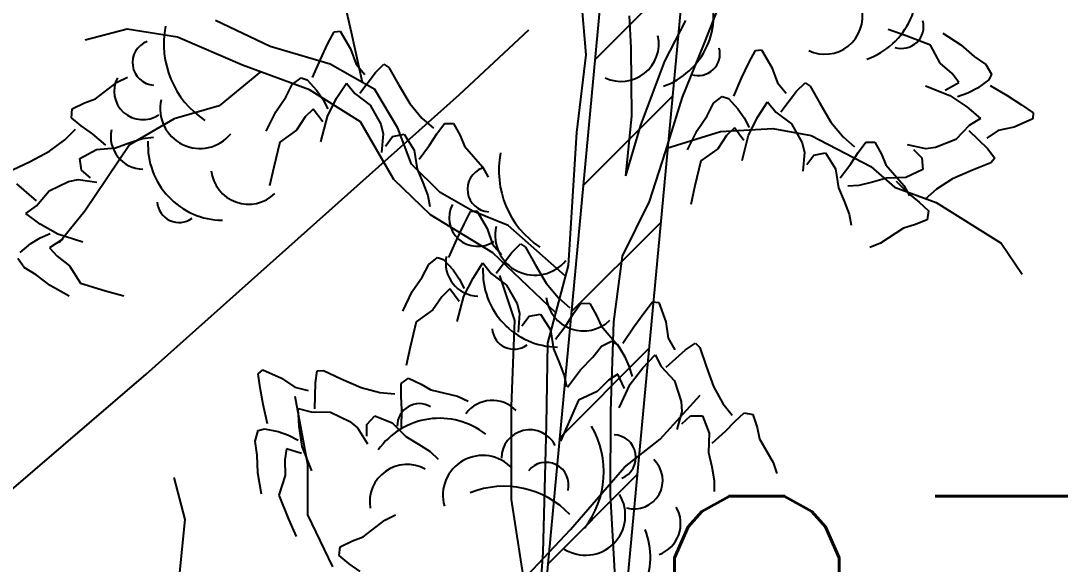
# Model space of a CAD drawing. Header units: millimetres. Extents: x 524954 to 526204, y 9523489 to 9524010.
# Drawn here: x 525725.491 to 525728.706, y 9523634.747 to 9523636.428 of the extents above; entities that cross this region are included whole.
import ezdxf

# ---------------------------------------------------------------- set-up
doc = ezdxf.new("R2010")
doc.units = ezdxf.units.MM
doc.linetypes.add('ACAD_ISO12W100', pattern=[21, 12, -3, 0, -3, 0, -3])
for name, color, linetype in [('Arbre', 34, 'ACAD_ISO12W100'), ('Cloture', 7, 'Continuous'), ('CN_02_00', 4, 'Continuous'), ('Murs', 1, 'Continuous'), ('TopoAlt', 3, 'Continuous'), ('TOPOJIS', 7, 'Continuous')]:
    doc.layers.add(name, color=color, linetype=linetype)
doc.styles.add('Simplex 1.0', font='Simplex.shx', dxfattribs={"width": 0.99, "height": 1})

# ---------------------------------------------------------------- blocks, each defined once
blk = doc.blocks.new('TCPOINT M')
at = {"layer": 'TopoAlt', "style": 'Simplex 1.0', "width": 0.99}
blk.add_attdef('ALT', (0.15, 0.15), '', height=1, dxfattribs=at)
blk = doc.blocks.new('v088')
at = {"color": 3, "linetype": 'Continuous'}
for p, q in [((-0.0239, 12.3184), (0.0161, 12.3965)), ((0.0161, 12.3965), (0.0546, 12.3999)), ((0.0546, 12.3999), (0.1184, 12.2906)), ((-0.0686, 12.2238), (-0.0239, 12.3184)), ((0.1184, 12.2906), (0.1522, 12.1952)), ((-0.1179, 12.1126), (-0.0686, 12.2238)), ((0.1522, 12.1952), (0.2074, 12.1313)), ((0.2717, 12.1435), (0.3242, 12.1966)), ((0.3242, 12.1966), (0.3557, 12.1751)), ((0.3557, 12.1751), (0.415, 12.0689)), ((-0.2428, 12.0693), (-0.1881, 12.111)), ((-0.1881, 12.111), (-0.1505, 12.0986)), ((-0.1505, 12.0986), (-0.0915, 12.0354)), ((0.1746, 12.0155), (0.2717, 12.1435)), ((-0.2828, 11.9912), (-0.2428, 12.0693)), ((-0.0915, 12.0354), (-0.0536, 11.98)), ((0.0317, 11.9844), (0.0922, 12.0781)), ((0.0922, 12.0781), (0.1437, 12.0135)), ((0.415, 12.0689), (0.4841, 11.9528)), ((-0.344, 11.9013), (-0.2828, 11.9912)), ((-0.0536, 11.98), (-0.0225, 11.9193)), ((-0.0252, 11.8718), (0.0317, 11.9844)), ((0.1437, 12.0135), (0.2395, 11.9416)), ((-0.4033, 11.7804), (-0.344, 11.9013)), ((-0.1123, 11.9179), (-0.1618, 11.8694)), ((-0.0542, 11.8389), (-0.1123, 11.9179)), ((0.2395, 11.9416), (0.3048, 11.8248)), ((0.4841, 11.9528), (0.5601, 11.8616)), ((-0.1618, 11.8694), (-0.2169, 11.7884)), ((-0.066, 11.7153), (-0.0252, 11.8718)), ((0.5601, 11.8616), (0.6304, 11.8005)), ((1.0886, 11.7676), (1.1424, 11.8368)), ((1.1424, 11.8368), (1.1809, 11.833)), ((1.1809, 11.833), (1.2232, 11.7138)), ((-0.2169, 11.7884), (-0.3202, 11.714)), ((0.3048, 11.8248), (0.32, 11.7651)), ((0.6527, 11.7656), (0.6994, 11.8293)), ((0.6994, 11.8293), (0.7544, 11.828)), ((0.7544, 11.828), (0.796, 11.7537)), ((1.027, 11.683), (1.0886, 11.7676)), ((-0.3202, 11.714), (-0.3572, 11.5582)), ((0.32, 11.7651), (0.3106, 11.6498)), ((0.3344, 11.6895), (0.378, 11.7487)), ((0.378, 11.7487), (0.4498, 11.7623)), ((0.4498, 11.7623), (0.5114, 11.6644)), ((0.6075, 11.6944), (0.6527, 11.7656)), ((0.796, 11.7537), (0.824, 11.6885)), ((1.2232, 11.7138), (1.2386, 11.6137)), ((0.5114, 11.6644), (0.5299, 11.5465)), ((0.5418, 11.6075), (0.6075, 11.6944)), ((0.824, 11.6885), (0.9344, 11.5607)), ((0.9578, 11.583), (1.027, 11.683)), ((0.827, 11.5637), (0.8886, 11.5945)), ((0.8886, 11.5945), (0.9232, 11.5753)), ((0.9232, 11.5753), (0.9693, 11.5022)), ((1.2386, 11.6137), (1.2809, 11.5407)), ((1.3463, 11.5407), (1.4079, 11.583)), ((1.4079, 11.583), (1.4348, 11.556)), ((-0.3572, 11.5582), (-0.3824, 11.4437)), ((0.5299, 11.5465), (0.5653, 11.4632)), ((0.7732, 11.4945), (0.827, 11.5637)), ((0.9344, 11.5607), (0.97, 11.497)), ((1.0809, 11.4291), (1.1578, 11.5099)), ((1.1578, 11.5099), (1.1963, 11.4368)), ((1.2271, 11.433), (1.3463, 11.5407)), ((1.4348, 11.556), (1.4733, 11.4406)), ((0.5653, 11.4632), (0.5962, 11.3829)), ((0.6962, 11.4176), (0.7732, 11.4945)), ((0.9693, 11.5022), (0.9963, 11.4406)), ((-1.2987, 11.3921), (-1.2695, 11.4174)), ((-1.2853, 11.3054), (-1.2987, 11.3921)), ((-1.2695, 11.4174), (-1.1537, 11.3664)), ((-0.9434, 11.3371), (-0.9319, 11.4109)), ((-0.9319, 11.4109), (-0.8938, 11.412)), ((-0.8938, 11.412), (-0.7835, 11.3608)), ((0.5962, 11.3829), (0.6091, 11.3149)), ((0.6155, 11.3099), (0.6962, 11.4176)), ((0.927, 11.3906), (0.8693, 11.3522)), ((0.9693, 11.3022), (0.927, 11.3906)), ((0.9963, 11.4406), (1.0155, 11.3753)), ((1.004, 11.3291), (1.0809, 11.4291)), ((1.1963, 11.4368), (1.2771, 11.3483)), ((1.4733, 11.4406), (1.5194, 11.3137)), ((-1.1537, 11.3664), (-1.0704, 11.3089)), ((-0.9469, 11.1764), (-0.9434, 11.3371)), ((-0.7835, 11.3608), (-0.6595, 11.3072)), ((-0.4131, 11.2545), (-0.4126, 11.3334)), ((-0.4126, 11.3334), (-0.3673, 11.3647)), ((-0.3673, 11.3647), (-0.2901, 11.3288)), ((-0.2901, 11.3288), (-0.2291, 11.2925)), ((0.8693, 11.3522), (0.8001, 11.2829)), ((0.9347, 11.1829), (1.004, 11.3291)), ((1.2771, 11.3483), (1.3194, 11.2214)), ((-1.266, 11.2026), (-1.2853, 11.3054)), ((-1.0704, 11.3089), (-0.9882, 11.2895)), ((-0.6595, 11.3072), (-0.5444, 11.2779)), ((-0.5444, 11.2779), (-0.4516, 11.2697)), ((-0.4079, 11.1703), (-0.4131, 11.2545)), ((-0.2291, 11.2925), (-0.0648, 11.2537)), ((-0.0648, 11.2537), (0.0014, 11.223)), ((0.8001, 11.2829), (0.6847, 11.2291)), ((1.5194, 11.3137), (1.5771, 11.2099)), ((-1.2408, 11.0836), (-1.266, 11.2026)), ((0.6847, 11.2291), (0.6193, 11.0829)), ((1.3194, 11.2214), (1.3232, 11.1598)), ((1.5771, 11.2099), (1.6348, 11.1368)), ((-1.0503, 11.1789), (-0.9708, 11.1567)), ((-1.0444, 11.0675), (-1.0503, 11.1789)), ((-0.9708, 11.1567), (-0.851, 11.1547)), ((-0.851, 11.1547), (-0.7296, 11.0984)), ((-0.6257, 11.0796), (-0.5755, 11.1328)), ((-0.5755, 11.1328), (-0.4682, 11.0896)), ((-0.4102, 11.0614), (-0.4079, 11.1703)), ((1.3232, 11.1598), (1.2925, 11.0483)), ((1.3232, 11.0829), (1.3771, 11.1329)), ((1.3771, 11.1329), (1.4502, 11.1329)), ((1.4502, 11.1329), (1.4925, 11.0252)), ((1.6502, 11.0983), (1.7079, 11.1522)), ((1.7079, 11.1522), (1.7617, 11.1406)), ((1.7617, 11.1406), (1.7887, 11.0598)), ((-1.0245, 10.9429), (-1.0444, 11.0675)), ((-0.7296, 11.0984), (-0.6822, 11.0589)), ((-0.6263, 11.0061), (-0.6257, 11.0796)), ((-0.4682, 11.0896), (-0.3841, 11.005)), ((0.6193, 11.0829), (0.5731, 10.9752)), ((1.5925, 11.0368), (1.6502, 11.0983)), ((1.7887, 11.0598), (1.8041, 10.9906)), ((-1.3166, 10.9752), (-1.2967, 11.0411)), ((-1.2967, 11.0411), (-1.2589, 11.0531)), ((-1.2589, 11.0531), (-1.1741, 11.0365)), ((-1.1741, 11.0365), (-1.1109, 11.0139)), ((-1.1109, 11.0139), (-1.0501, 10.983)), ((-0.6822, 11.0589), (-0.6222, 10.96)), ((-0.3841, 11.005), (-0.3065, 10.9583)), ((1.4925, 11.0252), (1.4886, 10.906)), ((1.5117, 10.9637), (1.5925, 11.0368)), ((-1.3032, 10.8885), (-1.3166, 10.9752)), ((-0.9657, 10.7922), (-1.0245, 10.9429)), ((-0.3065, 10.9583), (-0.2344, 10.9114)), ((1.8041, 10.9906), (1.8887, 10.8444)), ((-1.3, 10.7798), (-1.3032, 10.8885)), ((-1.122, 10.9292), (-1.1336, 10.8608)), ((-1.0286, 10.8992), (-1.122, 10.9292)), ((-0.2344, 10.9114), (-0.1841, 10.8638)), ((1.4886, 10.906), (1.5079, 10.8175)), ((-1.1336, 10.8608), (-1.1308, 10.7629)), ((1.5079, 10.8175), (1.5233, 10.7329)), ((1.8887, 10.8444), (1.9118, 10.7752)), ((-1.2771, 10.6471), (-1.3, 10.7798)), ((-1.1308, 10.7629), (-1.1708, 10.642)), ((1.5233, 10.7329), (1.5233, 10.6636)), ((-1.1708, 10.642), (-1.1094, 10.4942)), ((-1.1094, 10.4942), (-1.0628, 10.3867)), ((-0.648, 10.3846), (-0.514, 10.4875)), ((-0.514, 10.4875), (-0.4484, 10.5194)), ((-0.7912, 10.3231), (-0.7146, 10.3603)), ((-0.7146, 10.3603), (-0.648, 10.3846)), ((-0.7957, 10.2682), (-0.7912, 10.3231)), ((-0.7348, 10.218), (-0.7957, 10.2682)), ((-0.6662, 10.1688), (-0.7348, 10.218)), ((-1.7068, 4.8945), (-1.6668, 4.9726)), ((-1.6668, 4.9726), (-1.6283, 4.976)), ((-1.6283, 4.976), (-1.5645, 4.8667)), ((1.8724, 4.9461), (1.762, 4.9854)), ((2.0987, 4.9642), (2.2113, 4.8904)), ((-1.7514, 4.7999), (-1.7068, 4.8945)), ((2.0224, 4.89), (1.8724, 4.9461)), ((2.0834, 4.7783), (2.0224, 4.89)), ((2.2113, 4.8904), (2.2929, 4.8185)), ((-1.5645, 4.8667), (-1.5307, 4.7714)), ((0.8993, 4.7791), (0.9393, 4.8572)), ((0.9393, 4.8572), (0.9778, 4.8606)), ((0.9778, 4.8606), (1.0416, 4.7513)), ((-1.8008, 4.6887), (-1.7514, 4.7999)), ((-1.5307, 4.7714), (-1.4755, 4.7074)), ((-1.4112, 4.7196), (-1.3587, 4.7727)), ((-1.3587, 4.7727), (-1.3272, 4.7513)), ((0.8546, 4.6845), (0.8993, 4.7791)), ((2.1569, 4.7135), (2.0834, 4.7783)), ((2.2929, 4.8185), (2.3654, 4.7691)), ((2.3654, 4.7691), (2.4, 4.7096)), ((-1.5083, 4.5916), (-1.4112, 4.7196)), ((-1.3272, 4.7513), (-1.2679, 4.6451)), ((1.0416, 4.7513), (1.0754, 4.656)), ((2.1989, 4.6584), (2.1569, 4.7135)), ((2.4, 4.7096), (2.383, 4.6739)), ((-3.1435, 4.5571), (-3.0095, 4.66)), ((-3.0095, 4.66), (-2.9439, 4.6918)), ((-1.9657, 4.5674), (-1.9257, 4.6454)), ((-1.9257, 4.6454), (-1.871, 4.6871)), ((-1.871, 4.6871), (-1.8334, 4.6747)), ((-1.8334, 4.6747), (-1.7744, 4.6115)), ((-1.6512, 4.5605), (-1.5907, 4.6542)), ((-1.5907, 4.6542), (-1.5392, 4.5896)), ((-1.2679, 4.6451), (-1.1988, 4.529)), ((0.8053, 4.5733), (0.8546, 4.6845)), ((1.0754, 4.656), (1.1306, 4.592)), ((1.1948, 4.6042), (1.2474, 4.6573)), ((1.2474, 4.6573), (1.2789, 4.6359)), ((1.2789, 4.6359), (1.3382, 4.5297)), ((1.9921, 4.6376), (2.1424, 4.5777)), ((2.1133, 4.6106), (2.1989, 4.6584)), ((2.383, 4.6739), (2.3129, 4.6232)), ((2.3928, 4.6398), (2.497, 4.577)), ((-2.0269, 4.4774), (-1.9657, 4.5674)), ((-1.7744, 4.6115), (-1.7365, 4.5561)), ((-1.5392, 4.5896), (-1.4434, 4.5178)), ((0.6804, 4.53), (0.7351, 4.5718)), ((0.7351, 4.5718), (0.7727, 4.5593)), ((1.0978, 4.4762), (1.1948, 4.6042)), ((2.1424, 4.5777), (2.247, 4.5072)), ((2.2532, 4.5924), (2.1892, 4.5691)), ((2.3129, 4.6232), (2.2532, 4.5924)), ((2.497, 4.577), (2.5853, 4.5209)), ((-3.2867, 4.4956), (-3.2101, 4.5328)), ((-3.2101, 4.5328), (-3.1435, 4.5571)), ((-1.7365, 4.5561), (-1.7054, 4.4954)), ((-1.7081, 4.4479), (-1.6512, 4.5605)), ((-1.4434, 4.5178), (-1.3781, 4.401)), ((-1.1988, 4.529), (-1.1228, 4.4377)), ((0.6404, 4.452), (0.6804, 4.53)), ((0.7727, 4.5593), (0.8317, 4.4961)), ((0.9549, 4.4451), (1.0154, 4.5388)), ((1.0154, 4.5388), (1.0668, 4.4742)), ((1.3382, 4.5297), (1.4072, 4.4136)), ((2.247, 4.5072), (2.3325, 4.4356)), ((2.5853, 4.5209), (2.6578, 4.4715)), ((-3.2911, 4.4407), (-3.2867, 4.4956)), ((-3.2303, 4.3905), (-3.2911, 4.4407)), ((-2.0862, 4.3565), (-2.0269, 4.4774)), ((-1.8447, 4.4455), (-1.8998, 4.3645)), ((-1.7952, 4.494), (-1.8447, 4.4455)), ((-1.7371, 4.415), (-1.7952, 4.494)), ((-1.7488, 4.2914), (-1.7081, 4.4479)), ((-1.1228, 4.4377), (-1.0524, 4.3767)), ((0.5791, 4.362), (0.6404, 4.452)), ((0.8317, 4.4961), (0.8696, 4.4407)), ((0.8696, 4.4407), (0.9007, 4.38)), ((0.898, 4.3325), (0.9549, 4.4451)), ((1.0668, 4.4742), (1.1627, 4.4024)), ((2.6578, 4.4715), (2.6564, 4.4329)), ((-3.1617, 4.3413), (-3.2303, 4.3905)), ((-1.3781, 4.401), (-1.3629, 4.3412)), ((-1.0302, 4.3418), (-0.9835, 4.4054)), ((-0.9835, 4.4054), (-0.9285, 4.4041)), ((-0.9285, 4.4041), (-0.8869, 4.3298)), ((0.8109, 4.3786), (0.7614, 4.3301)), ((0.869, 4.2996), (0.8109, 4.3786)), ((1.1627, 4.4024), (1.228, 4.2856)), ((1.4072, 4.4136), (1.4833, 4.3223)), ((2.262, 4.3926), (2.1788, 4.3064)), ((2.3325, 4.4356), (2.262, 4.3926)), ((2.5401, 4.3831), (2.4412, 4.3615)), ((2.6564, 4.4329), (2.5401, 4.3831)), ((-3.3314, 4.3035), (-3.2664, 4.3702)), ((-3.0788, 4.2707), (-3.1617, 4.3413)), ((-2.9333, 4.2859), (-2.8514, 4.3121)), ((-2.8514, 4.3121), (-2.7828, 4.3211)), ((-1.8998, 4.3645), (-2.0031, 4.2901)), ((-1.3629, 4.3412), (-1.3723, 4.2259)), ((-1.3485, 4.2656), (-1.3049, 4.3248)), ((-1.3049, 4.3248), (-1.2331, 4.3384)), ((-1.2331, 4.3384), (-1.1715, 4.2405)), ((-1.0754, 4.2705), (-1.0302, 4.3418)), ((-0.8869, 4.3298), (-0.8589, 4.2646)), ((0.5199, 4.2411), (0.5791, 4.362)), ((0.7614, 4.3301), (0.7063, 4.2491)), ((0.8572, 4.176), (0.898, 4.3325)), ((1.4833, 4.3223), (1.5536, 4.2613)), ((2.2601, 4.3616), (2.3751, 4.2494)), ((2.4412, 4.3615), (2.371, 4.3146)), ((-3.4268, 4.2328), (-3.3314, 4.3035)), ((-3.1373, 4.2436), (-3.0186, 4.2553)), ((-3.0186, 4.2553), (-2.9333, 4.2859)), ((-2.0031, 4.2901), (-2.0401, 4.1343)), ((-1.1411, 4.1837), (-1.0754, 4.2705)), ((-0.8589, 4.2646), (-0.7485, 4.1368)), ((0.7063, 4.2491), (0.603, 4.1747)), ((1.228, 4.2856), (1.2432, 4.2258)), ((1.5759, 4.2264), (1.6226, 4.29)), ((1.6226, 4.29), (1.6776, 4.2887)), ((1.6776, 4.2887), (1.7191, 4.2144)), ((1.9936, 4.2484), (1.8803, 4.2721)), ((2.0548, 4.2561), (1.9936, 4.2484)), ((2.1788, 4.3064), (2.0548, 4.2561)), ((2.3751, 4.2494), (2.4212, 4.1906)), ((-3.5467, 4.1705), (-3.4268, 4.2328)), ((-3.2386, 4.1877), (-3.1373, 4.2436)), ((-3.2291, 4.1152), (-3.2386, 4.1877)), ((-1.1715, 4.2405), (-1.153, 4.1227)), ((1.2432, 4.2258), (1.2338, 4.1105)), ((1.2576, 4.1502), (1.3011, 4.2094)), ((1.3011, 4.2094), (1.373, 4.223)), ((1.373, 4.223), (1.4346, 4.1251)), ((1.5307, 4.1551), (1.5759, 4.2264)), ((1.7191, 4.2144), (1.7472, 4.1493)), ((1.9168, 4.2436), (1.9701, 4.193)), ((1.9701, 4.193), (1.9747, 4.12)), ((2.4212, 4.1906), (2.396, 4.1621)), ((-3.6561, 4.1174), (-3.5467, 4.1705)), ((-2.0401, 4.1343), (-2.0653, 4.0199)), ((-1.153, 4.1227), (-1.1176, 4.0393)), ((-0.7485, 4.1368), (-0.7129, 4.0731)), ((0.603, 4.1747), (0.566, 4.0189)), ((1.4346, 4.1251), (1.4531, 4.0073)), ((1.465, 4.0683), (1.5307, 4.1551)), ((1.7472, 4.1493), (1.8576, 4.0214)), ((1.9747, 4.12), (1.8699, 4.071)), ((2.2833, 4.1164), (2.1595, 4.0623)), ((2.396, 4.1621), (2.2833, 4.1164)), ((-3.3093, 4.0465), (-3.2488, 4.0583)), ((-3.2488, 4.0583), (-3.1342, 4.0423)), ((-3.1725, 4.0683), (-3.2291, 4.1152)), ((1.7506, 4.0673), (1.6636, 4.0426)), ((1.8699, 4.071), (1.7506, 4.0673)), ((2.1595, 4.0623), (2.0595, 3.9982)), ((-3.5071, 3.9275), (-3.6294, 4.0317)), ((-3.5069, 3.8964), (-3.4297, 3.988)), ((-3.4297, 3.988), (-3.3093, 4.0465)), ((-1.1176, 4.0393), (-1.0867, 3.9591)), ((0.566, 4.0189), (0.5407, 3.9045)), ((1.4531, 4.0073), (1.4885, 3.9239)), ((1.5801, 4.0219), (1.511, 4.0175)), ((1.6636, 4.0426), (1.5801, 4.0219)), ((1.8097, 4.0479), (1.8877, 3.9719)), ((1.8576, 4.0214), (1.8932, 3.9577)), ((2.0595, 3.9982), (1.9902, 3.936)), ((-1.0867, 3.9591), (-1.0738, 3.891)), ((1.4885, 3.9239), (1.5194, 3.8437)), ((1.8877, 3.9719), (1.9528, 3.9182)), ((-3.5743, 3.8488), (-3.5069, 3.8964)), ((1.9528, 3.9182), (2.0102, 3.864)), ((2.0102, 3.864), (2.002, 3.8096)), ((-3.4842, 3.783), (-3.5743, 3.8488)), ((1.5194, 3.8437), (1.5323, 3.7756)), ((2.002, 3.8096), (1.9231, 3.7776)), ((-3.3751, 3.7197), (-3.4842, 3.783)), ((1.855, 3.7579), (1.7144, 3.6642)), ((1.9231, 3.7776), (1.855, 3.7579)), ((-3.5422, 3.6629), (-3.4847, 3.6976)), ((-3.4847, 3.6976), (-3.4223, 3.7252)), ((-3.3439, 3.6889), (-3.4261, 3.6355)), ((-3.2212, 3.6701), (-3.3751, 3.7197)), ((-3.6087, 3.6076), (-3.5422, 3.6629)), ((-3.4261, 3.6355), (-3.3805, 3.5833)), ((1.7144, 3.6642), (1.6468, 3.6368)), ((-3.5847, 3.5138), (-3.6232, 3.5708)), ((-3.3805, 3.5833), (-3.3028, 3.5236)), ((-3.5091, 3.4694), (-3.5847, 3.5138)), ((-3.3028, 3.5236), (-3.2344, 3.4162)), ((-3.4228, 3.4031), (-3.5091, 3.4694)), ((-3.2344, 3.4162), (-3.081, 3.3703)), ((-3.3055, 3.337), (-3.4228, 3.4031)), ((-3.081, 3.3703), (-2.9682, 3.3386))]:
    blk.add_line(p, q, dxfattribs=at)
at = {"linetype": 'Continuous'}
for p, q in [((0.2897, 11.7219), (0.1969, 11.9998)), ((0.2697, 11.1929), (0.2897, 11.7219)), ((1.1882, 10.9882), (1.4374, 11.2608)), ((-0.9914, 10.8307), (-1.0686, 11.252)), ((0.2693, 10.6145), (0.2697, 11.1929)), ((0.9679, 10.8157), (1.1882, 10.9882)), ((-0.9911, 10.5198), (-0.9914, 10.8307)), ((0.6339, 10.4293), (0.9679, 10.8157)), ((-1.7492, 10.4915), (-1.8168, 10.7513)), ((0.3448, 10.1217), (0.2693, 10.6145)), ((-1.8059, 9.9306), (-1.7492, 10.4915)), ((-0.8352, 10.1996), (-0.9911, 10.5198)), ((0.3358, 10.1122), (0.6339, 10.4293)), ((-0.1073, 4.8293), (-0.1646, 5.4873)), ((-1.5592, 4.9668), (-1.6346, 5.3011)), ((0.6191, 4.888), (0.7312, 5.1764)), ((-2.0611, 4.8817), (-2.4003, 5.0425)), ((0.1717, 4.8724), (0.1613, 5.0712)), ((0.3786, 4.7897), (0.5102, 5.0412)), ((-2.9464, 4.9876), (-3.2062, 4.92)), ((-2.6344, 4.9381), (-2.9464, 4.9876)), ((-1.4917, 4.6586), (-1.5592, 4.9668)), ((-2.2328, 4.7662), (-2.6344, 4.9381)), ((0.489, 4.5681), (0.6191, 4.888)), ((-1.6919, 4.7713), (-2.0611, 4.8817)), ((-0.1657, 4.3492), (-0.1073, 4.8293)), ((0.1743, 4.4496), (0.1717, 4.8724)), ((-1.8192, 4.6131), (-2.2328, 4.7662)), ((-1.415, 4.6154), (-1.6919, 4.7713)), ((0.2314, 4.3948), (0.3786, 4.7897)), ((-2.1227, 4.7254), (-2.3768, 4.5144)), ((-1.5041, 4.4145), (-1.8192, 4.6131)), ((-1.2732, 4.3758), (-1.415, 4.6154)), ((0.3841, 4.2301), (0.489, 4.5681)), ((-2.3768, 4.5144), (-2.655, 4.434)), ((0.1384, 4.0819), (0.1743, 4.4496)), ((-2.655, 4.434), (-2.9315, 4.2727)), ((-1.2976, 4.0581), (-1.5041, 4.4145)), ((-1.1877, 4.1537), (-1.2732, 4.3758)), ((0.1384, 4.0819), (0.2314, 4.3948)), ((0.7235, 4.3553), (1.0465, 4.3745)), ((1.0465, 4.3745), (1.2838, 4.3297)), ((-0.2169, 3.5272), (-0.1657, 4.3492)), ((0.3911, 4.2526), (0.7235, 4.3553)), ((1.2838, 4.3297), (1.6547, 4.1385)), ((-2.9315, 4.2727), (-3.209, 3.8627)), ((0.2848, 3.9233), (0.3841, 4.2301)), ((-1.0099, 3.9771), (-1.1877, 4.1537)), ((1.6547, 4.1385), (1.8004, 4.0109)), ((-1.0692, 3.839), (-1.2976, 4.0581)), ((1.8004, 4.0109), (2.0573, 3.9168)), ((-0.8085, 3.8631), (-1.0099, 3.9771)), ((0.1177, 3.584), (0.2848, 3.9233)), ((-3.209, 3.8627), (-3.3666, 3.6666)), ((-0.589, 3.7744), (-0.8085, 3.8631)), ((2.0573, 3.9168), (2.4606, 3.664)), ((-0.6849, 3.6045), (-1.0692, 3.839)), ((-0.2343, 3.4611), (-0.589, 3.7744)), ((-0.2941, 3.234), (-0.6849, 3.6045)), ((2.4606, 3.664), (2.589, 3.4739)), ((0.064, 3.1786), (0.1177, 3.584)), ((-0.3436, 3.0457), (-0.2169, 3.5272)), ((0.0445, 2.6247), (0.064, 3.1786)), ((-0.3518, 2.5418), (-0.3436, 3.0457)), ((0.0429, 2.1085), (0.0445, 2.6247)), ((-0.3726, 1.7516), (-0.3518, 2.5418)), ((0.1022, 1.0525), (0.0429, 2.1085)), ((-0.4115, 1.2346), (-0.3726, 1.7516))]:
    blk.add_line(p, q, dxfattribs=at)
at = {"color": 3, "linetype": 'Continuous'}
for centre, major_axis, start_param, end_param in [((-0.3005, 11.0717), (0.0964, 0.0964), 0.254619, 2.377018), ((0.1501, 11.0237), (0.1445, 0.1445), 6.263619, 7.998733), ((-0.1756, 10.6509), (0.3298, 0.3298), 0.12682, 1.733702), ((0.3829, 10.8698), (-0.1246, 0.1246), 4.396235, 7.060094), ((0.2754, 10.7857), (0.3995, 0.3995), 4.836335, 6.022049), ((0.8987, 10.8757), (0.099, 0.099), 4.31771, 7.031286), ((0.0911, 10.6412), (0.1741, 0.1741), 6.236163, 8.918901), ((-0.3757, 10.5998), (0.1641, 0.1641), 0.282297, 2.520721), ((0.4834, 10.7051), (-0.099, 0.099), 3.680741, 6.394318), ((1.0287, 10.7332), (-0.1246, 0.1246), 2.081137, 4.744996), ((0.2226, 10.1318), (-0.3995, 0.3995), 4.689978, 5.875693), ((0.7276, 10.5169), (-0.1741, 0.1741), 1.793126, 4.475865), ((1.1114, 10.4666), (-0.1445, 0.1445), 2.713295, 4.448408), ((0.6623, 10.2582), (-0.3298, 0.3298), 2.69514, 4.302022), ((1.4749, 5.2432), (0.3298, 0.3298), 4.265936, 5.872819), ((0.2152, 5.0749), (-0.3298, 0.3298), 2.69514, 4.302022), ((1.3699, 5.0654), (-0.1641, 0.1641), 1.908121, 4.146545), ((1.844, 5.0056), (-0.0964, 0.0964), 2.051824, 4.174223), ((-2.1547, 4.8961), (-0.3995, 0.3995), 0.587708, 1.773422), ((-2.774, 4.7815), (-0.099, 0.099), -0.421529, 2.292047), ((0.1101, 4.8971), (-0.1641, 0.1641), 1.908121, 4.146545), ((0.5842, 4.8373), (0.0964, 0.0964), 3.62262, 5.745019), ((-2.8514, 4.6047), (-0.1246, 0.1246), 0.293965, 2.957824), ((-2.4968, 4.4965), (0.1741, 0.1741), 2.133893, 4.816631), ((-2.8441, 4.3258), (-0.1445, 0.1445), 0.590553, 2.325666), ((-2.352, 4.2724), (0.3298, 0.3298), 2.307735, 3.914618), ((-0.0823, 4.1124), (0.3995, 0.3995), 2.158504, 3.344219), ((-0.7016, 3.9977), (0.099, 0.099), 1.149268, 3.862844), ((-2.1954, 4.1377), (0.1641, 0.1641), 2.463212, 4.701636), ((-2.6253, 3.929), (0.0964, 0.0964), 2.435534, 4.557933), ((-0.779, 3.821), (0.1246, 0.1246), 1.864761, 4.52862), ((-0.4244, 3.7128), (0.1741, 0.1741), 2.133893, 4.816631), ((-0.7718, 3.542), (-0.1445, 0.1445), 0.590553, 2.325666), ((-0.2796, 3.4886), (0.3298, 0.3298), 2.307735, 3.914618), ((-0.1231, 3.3539), (0.1641, 0.1641), 2.463212, 4.701636), ((-0.5529, 3.1452), (0.0964, 0.0964), 2.435534, 4.557933)]:
    blk.add_ellipse(centre, major_axis=major_axis, ratio=1, start_param=start_param, end_param=end_param, dxfattribs=at)

msp = doc.modelspace()

# ---------------------------------------------------------------- hatches: boundary and pattern name
at = {"layer": 'Murs'}
h = msp.add_hatch(dxfattribs=at)
h.set_pattern_fill('_U', color=256, scale=0.25, angle=45, style=0, pattern_type=0)
h.set_pattern_definition([(45, (0, 0), (-0.1767766952966, 0.1767766952966), [])])
h.paths.add_polyline_path([(525714.4661, 9523711.5096), (525731.5895, 9523709.6486), (525730.0798, 9523687.6011), (525729.7438, 9523665.3731), (525728.4769, 9523646.5877), (525727.2931, 9523633.908), (525727.0442, 9523633.9313), (525728.2277, 9523646.6077), (525729.4939, 9523665.3834), (525729.8299, 9523687.6115), (525731.3236, 9523709.426), (525714.4391, 9523711.261)])

# ---------------------------------------------------------------- linework, layer by layer
at = {"layer": 'Cloture', "flags": 128}
for points in [[(525714.4661, 9523711.5096), (525731.5895, 9523709.6486), (525730.0798, 9523687.6011), (525729.7438, 9523665.3731), (525728.4769, 9523646.5877), (525727.2931, 9523633.908)], [(525714.4391, 9523711.261), (525731.3236, 9523709.426), (525729.8299, 9523687.6115), (525729.4939, 9523665.3834), (525728.2277, 9523646.6077), (525727.0442, 9523633.9313)]]:
    msp.add_lwpolyline(points, dxfattribs=at)
at = {"layer": 'CN_02_00', "elevation": 272, "flags": 128}
msp.add_lwpolyline([(525722.6717, 9523632.6544), (525723.5408, 9523633.3614), (525724.7669, 9523634.3812), (525725.8789, 9523635.3348), (525726.8472, 9523636.2001), (525727.0618, 9523636.3999)], dxfattribs=at)

# ---------------------------------------------------------------- block references
at = {"layer": 'Arbre', "xscale": 0.5, "yscale": 0.5, "zscale": 0.5}
for p in [(525727.2931, 9523633.908), (525726.8738, 9523629.64)]:
    msp.add_blockref('v088', p, dxfattribs=at)
at = {"layer": 'TOPOJIS'}
ref = msp.add_blockref('TCPOINT M', (525727.2931, 9523633.908, 271.77), dxfattribs=at)
ref.add_attrib('ALT', '271.77', (525727.3431, 9523633.958, 271.77), dxfattribs={"layer": 'TopoAlt', "height": 1, "style": 'Simplex 1.0', "width": 0.99})

doc.saveas('drawing.dxf')
